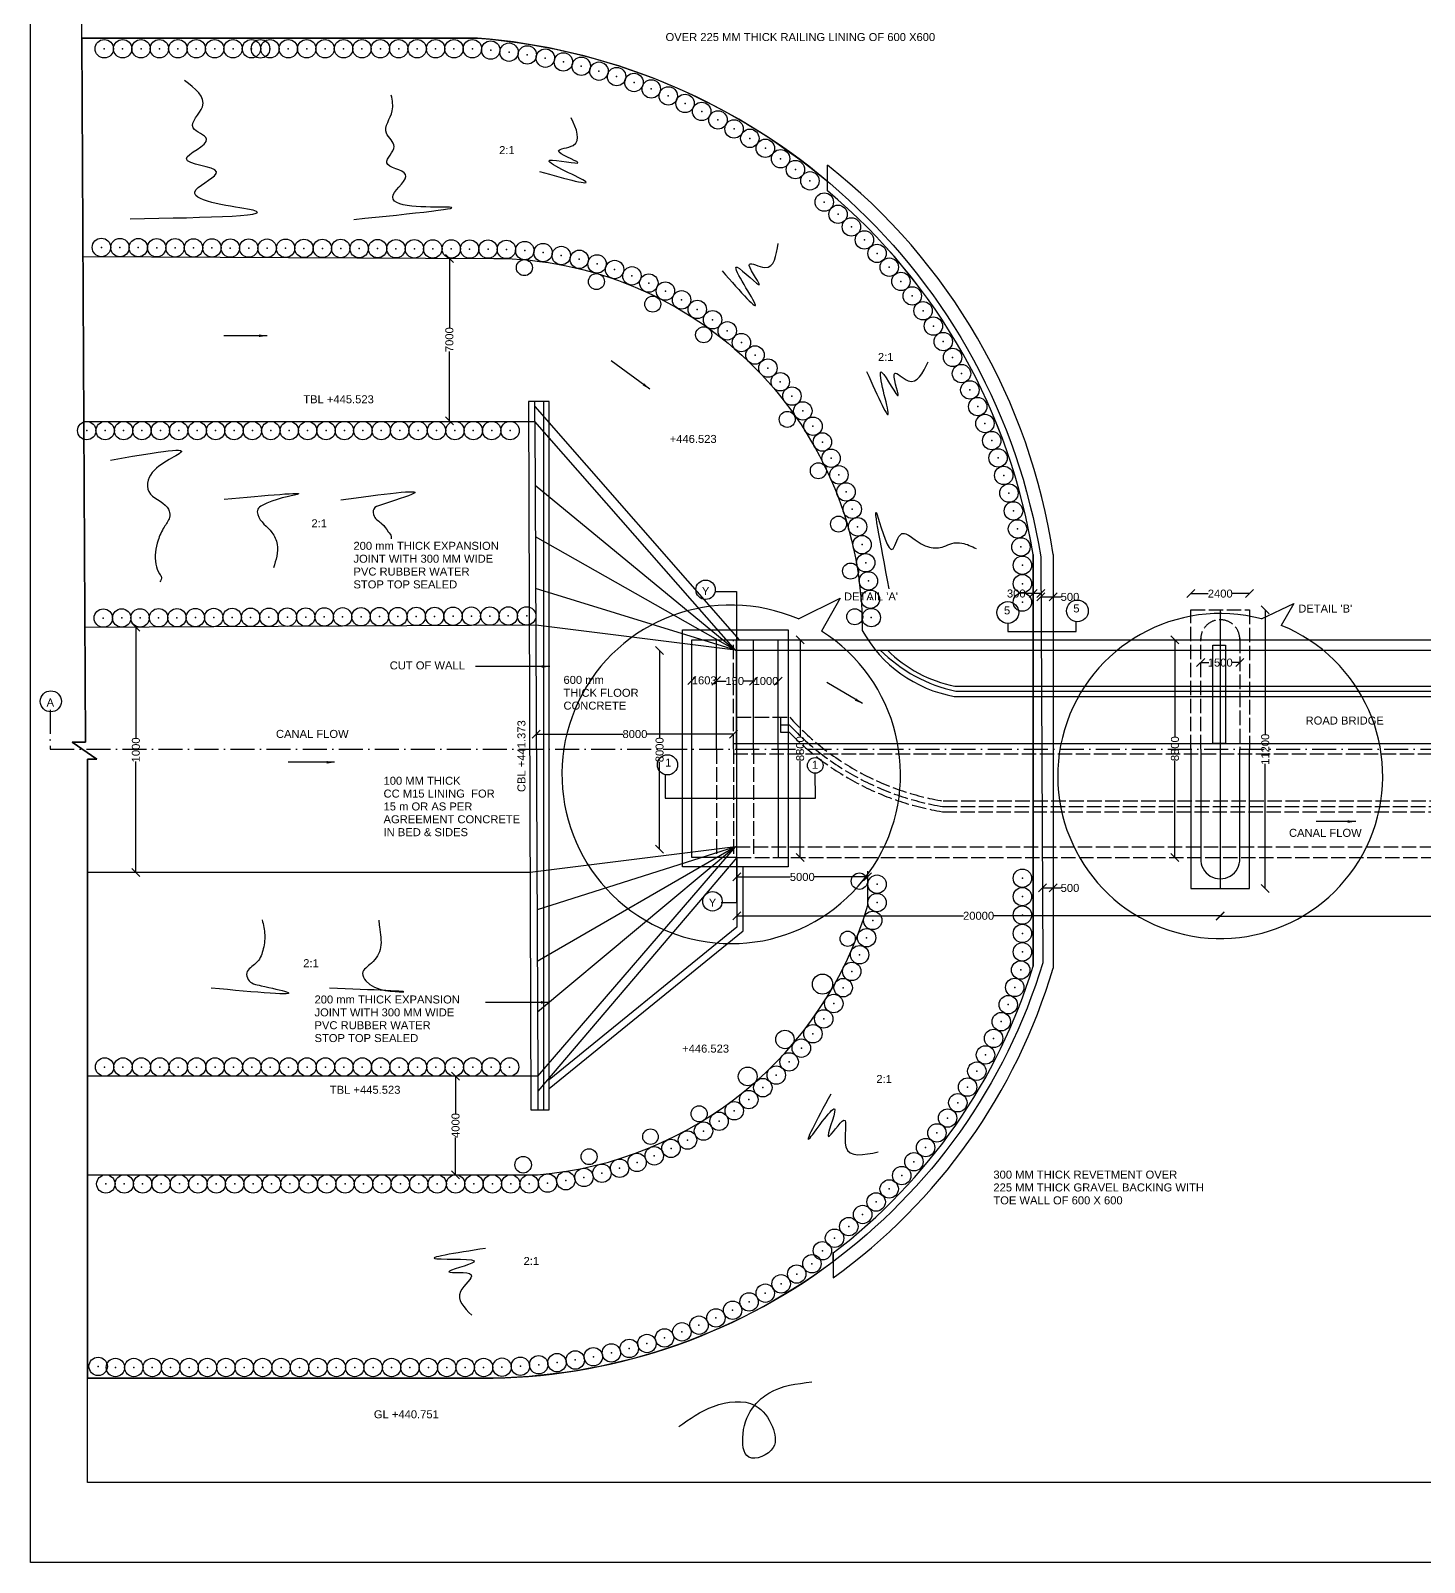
# Model space of a CAD drawing. Header units: millimetres. Extents: x 13075 to 24879, y 21418 to 27290.
# Drawn here: x 13075 to 16558, y 21418 to 25245 of the extents above; entities that cross this region are included whole.
import ezdxf

# ---------------------------------------------------------------- set-up
doc = ezdxf.new("R2010")
doc.units = ezdxf.units.MM
doc.header["$MEASUREMENT"] = 0
doc.header["$PDMODE"] = 32
doc.header["$PDSIZE"] = 46
doc.linetypes.add('ACAD_ISO02W100', pattern=[15, 12, -3])
doc.linetypes.add('ACAD_ISO10W100', pattern=[18, 12, -3, 0, -3])
doc.layers.add('DRAWING', color=7, linetype='Continuous')
doc.layers.add('TEXT', color=7, linetype='Continuous')
doc.styles.get("Standard").update_dxf_attribs({"font": 'arial.ttf', "height": 20})
doc.dimstyles.get("Standard").update_dxf_attribs({"dimtxt": 20, "dimasz": 20, "dimexe": 0.18, "dimexo": 0.0625, "dimgap": 0.09, "dimtad": 0, "dimdec": 0, "dimzin": 0, "dimdsep": 46, "dimtxsty": 'Standard', "dimblk": 'OBLIQUE', "dimcen": 0.09, "dimse1": 1, "dimse2": 1, "dimadec": 0, "dimazin": 0, "dimtfac": 1, "dimtdec": 0, "dimtofl": 0, "dimtmove": 0, "dimatfit": 3, "dimfxl": 1, "dimtolj": 1, "dimtzin": 0, "dimarcsym": 0})

# ---------------------------------------------------------------- blocks, each defined once
blk = doc.blocks.new('_Oblique')
at = {"color": 0, "linetype": 'ByBlock', "lineweight": -2}
blk.add_line((-0.5, -0.5), (0.5, 0.5), dxfattribs=at)
blk = doc.blocks.new('*D64')
at = {"layer": 'Defpoints', "color": 0, "transparency": 16777216}
for p in [(13334.8, 23754.8), (13334.8, 23141.4), (13337.6, 23141.4)]:
    blk.add_point(p, dxfattribs=at)
at = {"layer": 'TEXT', "color": 0, "lineweight": -2, "transparency": 16777216}
for p, q in [((13337.6, 23754.8), (13337.6, 23477.1)), ((13337.6, 23141.4), (13337.6, 23419.2))]:
    blk.add_line(p, q, dxfattribs=at)
at = {"layer": 'TEXT', "color": 0, "lineweight": -2, "transparency": 16777216, "xscale": 20, "yscale": 20, "zscale": 20}
for p, rotation in [((13337.6, 23754.8), 90), ((13337.6, 23141.4), 270)]:
    blk.add_blockref('_Oblique', p, dxfattribs=dict(at, rotation=rotation))
at = {"layer": 'TEXT', "color": 0, "transparency": 16777216, "insert": (13337.6, 23448.1), "char_height": 20, "attachment_point": 5, "rotation": 90}
blk.add_mtext('\\A1;1000', dxfattribs=at)
blk = doc.blocks.new('*D65')
at = {"layer": 'Defpoints', "color": 0, "transparency": 16777216}
for p in [(14338.3, 23487.6), (14831.2, 23487.6), (14831.2, 23487.6)]:
    blk.add_point(p, dxfattribs=at)
at = {"layer": 'TEXT', "color": 0, "lineweight": -2, "transparency": 16777216}
for p, q in [((14338.3, 23487.6), (14554.8, 23487.6)), ((14831.2, 23487.6), (14614.7, 23487.6))]:
    blk.add_line(p, q, dxfattribs=at)
at = {"layer": 'TEXT', "color": 0, "lineweight": -2, "transparency": 16777216, "xscale": 20, "yscale": 20, "zscale": 20, "rotation": 180}
blk.add_blockref('_Oblique', (14338.3, 23487.6), dxfattribs=at)
at = {"layer": 'TEXT', "color": 0, "lineweight": -2, "transparency": 16777216, "xscale": 20, "yscale": 20, "zscale": 20}
blk.add_blockref('_Oblique', (14831.2, 23487.6), dxfattribs=at)
at = {"layer": 'TEXT', "color": 0, "transparency": 16777216, "insert": (14584.7, 23487.6), "char_height": 20, "attachment_point": 5}
blk.add_mtext('\\A1;8000', dxfattribs=at)
blk = doc.blocks.new('*D66')
at = {"layer": 'Defpoints', "color": 0, "transparency": 16777216}
for p in [(14646.4, 23696.4), (14644.5, 23200.3), (14646.4, 23200.3)]:
    blk.add_point(p, dxfattribs=at)
at = {"layer": 'TEXT', "color": 0, "lineweight": -2, "transparency": 16777216}
for p, q in [((14646.4, 23696.4), (14646.4, 23478.3)), ((14646.4, 23200.3), (14646.4, 23418.4))]:
    blk.add_line(p, q, dxfattribs=at)
at = {"layer": 'TEXT', "color": 0, "lineweight": -2, "transparency": 16777216, "xscale": 20, "yscale": 20, "zscale": 20}
for p, rotation in [((14646.4, 23696.4), 90), ((14646.4, 23200.3), 270)]:
    blk.add_blockref('_Oblique', p, dxfattribs=dict(at, rotation=rotation))
at = {"layer": 'TEXT', "color": 0, "transparency": 16777216, "insert": (14646.4, 23448.4), "char_height": 20, "attachment_point": 5, "rotation": 90}
blk.add_mtext('\\A1;8000', dxfattribs=at)
blk = doc.blocks.new('*D67')
at = {"layer": 'Defpoints', "color": 0, "transparency": 16777216}
for p in [(14727.3, 23621.7), (14788.5, 23621.7), (14788.5, 23621.7)]:
    blk.add_point(p, dxfattribs=at)
at = {"layer": 'TEXT', "color": 0, "lineweight": -2, "transparency": 16777216}
for p, q in [((14727.3, 23621.7), (14728.9, 23621.7)), ((14788.5, 23621.7), (14786.9, 23621.7))]:
    blk.add_line(p, q, dxfattribs=at)
at = {"layer": 'TEXT', "color": 0, "lineweight": -2, "transparency": 16777216, "xscale": 20, "yscale": 20, "zscale": 20, "rotation": 180}
blk.add_blockref('_Oblique', (14727.3, 23621.7), dxfattribs=at)
at = {"layer": 'TEXT', "color": 0, "lineweight": -2, "transparency": 16777216, "xscale": 20, "yscale": 20, "zscale": 20}
blk.add_blockref('_Oblique', (14788.5, 23621.7), dxfattribs=at)
at = {"layer": 'TEXT', "color": 0, "transparency": 16777216, "insert": (14757.9, 23621.7), "char_height": 20, "attachment_point": 5}
blk.add_mtext('\\A1;1603', dxfattribs=at)
blk = doc.blocks.new('*D68')
at = {"layer": 'Defpoints', "color": 0, "transparency": 16777216}
for p in [(14786.8, 23620.1), (14881.4, 23620.1), (14881.4, 23620.1)]:
    blk.add_point(p, dxfattribs=at)
at = {"layer": 'TEXT', "color": 0, "lineweight": -2, "transparency": 16777216}
for p, q in [((14786.8, 23620.1), (14812.9, 23620.1)), ((14881.4, 23620.1), (14855.3, 23620.1))]:
    blk.add_line(p, q, dxfattribs=at)
at = {"layer": 'TEXT', "color": 0, "lineweight": -2, "transparency": 16777216, "xscale": 20, "yscale": 20, "zscale": 20, "rotation": 180}
blk.add_blockref('_Oblique', (14786.8, 23620.1), dxfattribs=at)
at = {"layer": 'TEXT', "color": 0, "lineweight": -2, "transparency": 16777216, "xscale": 20, "yscale": 20, "zscale": 20}
blk.add_blockref('_Oblique', (14881.4, 23620.1), dxfattribs=at)
at = {"layer": 'TEXT', "color": 0, "transparency": 16777216, "insert": (14834.1, 23620.1), "char_height": 20, "attachment_point": 5}
blk.add_mtext('\\A1;150', dxfattribs=at)
blk = doc.blocks.new('*D69')
at = {"layer": 'Defpoints', "color": 0, "transparency": 16777216}
for p in [(14881.4, 23620.1), (14943, 23620.1), (14943, 23620.1)]:
    blk.add_point(p, dxfattribs=at)
at = {"layer": 'TEXT', "color": 0, "lineweight": -2, "transparency": 16777216}
for p, q in [((14881.4, 23620.1), (14883.2, 23620.1)), ((14943, 23620.1), (14941.2, 23620.1))]:
    blk.add_line(p, q, dxfattribs=at)
at = {"layer": 'TEXT', "color": 0, "lineweight": -2, "transparency": 16777216, "xscale": 20, "yscale": 20, "zscale": 20, "rotation": 180}
blk.add_blockref('_Oblique', (14881.4, 23620.1), dxfattribs=at)
at = {"layer": 'TEXT', "color": 0, "lineweight": -2, "transparency": 16777216, "xscale": 20, "yscale": 20, "zscale": 20}
blk.add_blockref('_Oblique', (14943, 23620.1), dxfattribs=at)
at = {"layer": 'TEXT', "color": 0, "transparency": 16777216, "insert": (14912.2, 23620.1), "char_height": 20, "attachment_point": 5}
blk.add_mtext('\\A1;1000', dxfattribs=at)
blk = doc.blocks.new('*D70')
at = {"layer": 'Defpoints', "color": 0, "transparency": 16777216}
for p in [(14997.6, 23722.8), (14997.6, 23179.5), (14997.6, 23179.5)]:
    blk.add_point(p, dxfattribs=at)
at = {"layer": 'TEXT', "color": 0, "lineweight": -2, "transparency": 16777216}
for p, q in [((14997.6, 23722.8), (14997.6, 23481.1)), ((14997.6, 23179.5), (14997.6, 23421.2))]:
    blk.add_line(p, q, dxfattribs=at)
at = {"layer": 'TEXT', "color": 0, "lineweight": -2, "transparency": 16777216, "xscale": 20, "yscale": 20, "zscale": 20}
for p, rotation in [((14997.6, 23722.8), 90), ((14997.6, 23179.5), 270)]:
    blk.add_blockref('_Oblique', p, dxfattribs=dict(at, rotation=rotation))
at = {"layer": 'TEXT', "color": 0, "transparency": 16777216, "insert": (14997.6, 23451.1), "char_height": 20, "attachment_point": 5, "rotation": 90}
blk.add_mtext('\\A1;8800', dxfattribs=at)
blk = doc.blocks.new('*D71')
at = {"layer": 'Defpoints', "color": 0, "transparency": 16777216}
for p in [(15166.3, 23130.5), (15166.3, 23120.4), (14839.6, 23113.6)]:
    blk.add_point(p, dxfattribs=at)
at = {"layer": 'TEXT', "color": 0, "lineweight": -2, "transparency": 16777216}
for p, q in [((14839.6, 23130.5), (14973, 23130.5)), ((15166.3, 23130.5), (15032.8, 23130.5))]:
    blk.add_line(p, q, dxfattribs=at)
at = {"layer": 'TEXT', "color": 0, "lineweight": -2, "transparency": 16777216, "xscale": 20, "yscale": 20, "zscale": 20, "rotation": 180}
blk.add_blockref('_Oblique', (14839.6, 23130.5), dxfattribs=at)
at = {"layer": 'TEXT', "color": 0, "lineweight": -2, "transparency": 16777216, "xscale": 20, "yscale": 20, "zscale": 20}
blk.add_blockref('_Oblique', (15166.3, 23130.5), dxfattribs=at)
at = {"layer": 'TEXT', "color": 0, "transparency": 16777216, "insert": (15002.9, 23130.5), "char_height": 20, "attachment_point": 5}
blk.add_mtext('\\A1;5000', dxfattribs=at)
blk = doc.blocks.new('*D72')
at = {"layer": 'Defpoints', "color": 0, "transparency": 16777216}
for p in [(15599.3, 23830.2), (15629.7, 23830.2), (15629.7, 23830.2)]:
    blk.add_point(p, dxfattribs=at)
at = {"layer": 'TEXT', "color": 0, "lineweight": -2, "transparency": 16777216}
for p, q in [((15599.3, 23830.2), (15629.7, 23830.2)), ((15629.7, 23830.2), (15649.7, 23830.2))]:
    blk.add_line(p, q, dxfattribs=at)
at = {"layer": 'TEXT', "color": 0, "lineweight": -2, "transparency": 16777216, "xscale": 20, "yscale": 20, "zscale": 20, "rotation": 180}
blk.add_blockref('_Oblique', (15599.3, 23830.2), dxfattribs=at)
at = {"layer": 'TEXT', "color": 0, "lineweight": -2, "transparency": 16777216, "xscale": 20, "yscale": 20, "zscale": 20}
blk.add_blockref('_Oblique', (15629.7, 23830.2), dxfattribs=at)
at = {"layer": 'TEXT', "color": 0, "transparency": 16777216, "insert": (15671.9, 23830.2), "char_height": 20, "attachment_point": 5}
blk.add_mtext('\\A1;500', dxfattribs=at)
blk = doc.blocks.new('*D73')
at = {"layer": 'Defpoints', "color": 0, "transparency": 16777216}
for p in [(15579.8, 23830.2), (15599.3, 23838.7), (15599.3, 23830.2)]:
    blk.add_point(p, dxfattribs=at)
at = {"layer": 'TEXT', "color": 0, "lineweight": -2, "transparency": 16777216}
for p, q in [((15579.8, 23838.7), (15559.8, 23838.7)), ((15599.3, 23838.7), (15579.8, 23838.7))]:
    blk.add_line(p, q, dxfattribs=at)
at = {"layer": 'TEXT', "color": 0, "lineweight": -2, "transparency": 16777216, "xscale": 20, "yscale": 20, "zscale": 20, "rotation": 180}
blk.add_blockref('_Oblique', (15579.8, 23838.7), dxfattribs=at)
at = {"layer": 'TEXT', "color": 0, "lineweight": -2, "transparency": 16777216, "xscale": 20, "yscale": 20, "zscale": 20}
blk.add_blockref('_Oblique', (15599.3, 23838.7), dxfattribs=at)
at = {"layer": 'TEXT', "color": 0, "transparency": 16777216, "insert": (15537.7, 23838.7), "char_height": 20, "attachment_point": 5}
blk.add_mtext('\\A1;300', dxfattribs=at)
blk = doc.blocks.new('*D74')
at = {"layer": 'Defpoints', "color": 0, "transparency": 16777216}
for p in [(14136.7, 22632.7), (14136.5, 22386.4), (14136.7, 22386.4)]:
    blk.add_point(p, dxfattribs=at)
at = {"layer": 'TEXT', "color": 0, "lineweight": -2, "transparency": 16777216}
for p, q in [((14136.5, 22632.7), (14136.5, 22539.9)), ((14136.5, 22386.4), (14136.5, 22479.2))]:
    blk.add_line(p, q, dxfattribs=at)
at = {"layer": 'TEXT', "color": 0, "lineweight": -2, "transparency": 16777216, "xscale": 20, "yscale": 20, "zscale": 20}
for p, rotation in [((14136.5, 22632.7), 90), ((14136.5, 22386.4), 270)]:
    blk.add_blockref('_Oblique', p, dxfattribs=dict(at, rotation=rotation))
at = {"layer": 'TEXT', "color": 0, "transparency": 16777216, "insert": (14136.5, 22509.5), "char_height": 20, "attachment_point": 5, "rotation": 90}
blk.add_mtext('\\A1;4000', dxfattribs=at)
blk = doc.blocks.new('*D75')
at = {"layer": 'Defpoints', "color": 0, "transparency": 16777216}
for p in [(16047.4, 23101.4), (14839.6, 23029.3), (16047.4, 23033.5)]:
    blk.add_point(p, dxfattribs=at)
at = {"layer": 'TEXT', "color": 0, "lineweight": -2, "transparency": 16777216}
for p, q in [((14839.6, 23033.5), (15405.7, 23033.5)), ((16047.4, 23033.5), (15481.4, 23033.5))]:
    blk.add_line(p, q, dxfattribs=at)
at = {"layer": 'TEXT', "color": 0, "lineweight": -2, "transparency": 16777216, "xscale": 20, "yscale": 20, "zscale": 20, "rotation": 180}
blk.add_blockref('_Oblique', (14839.6, 23033.5), dxfattribs=at)
at = {"layer": 'TEXT', "color": 0, "lineweight": -2, "transparency": 16777216, "xscale": 20, "yscale": 20, "zscale": 20}
blk.add_blockref('_Oblique', (16047.4, 23033.5), dxfattribs=at)
at = {"layer": 'TEXT', "color": 0, "transparency": 16777216, "insert": (15443.5, 23033.5), "char_height": 20, "attachment_point": 5}
blk.add_mtext('\\A1;20000', dxfattribs=at)
blk = doc.blocks.new('*D76')
at = {"layer": 'Defpoints', "color": 0, "transparency": 16777216}
for p in [(15603.2, 23103), (15629.7, 23103), (15629.7, 23103)]:
    blk.add_point(p, dxfattribs=at)
at = {"layer": 'TEXT', "color": 0, "lineweight": -2, "transparency": 16777216}
for p, q in [((15603.2, 23103), (15629.7, 23103)), ((15629.7, 23103), (15649.7, 23103))]:
    blk.add_line(p, q, dxfattribs=at)
at = {"layer": 'TEXT', "color": 0, "lineweight": -2, "transparency": 16777216, "xscale": 20, "yscale": 20, "zscale": 20, "rotation": 180}
blk.add_blockref('_Oblique', (15603.2, 23103), dxfattribs=at)
at = {"layer": 'TEXT', "color": 0, "lineweight": -2, "transparency": 16777216, "xscale": 20, "yscale": 20, "zscale": 20}
blk.add_blockref('_Oblique', (15629.7, 23103), dxfattribs=at)
at = {"layer": 'TEXT', "color": 0, "transparency": 16777216, "insert": (15671.9, 23103), "char_height": 20, "attachment_point": 5}
blk.add_mtext('\\A1;500', dxfattribs=at)
blk = doc.blocks.new('*D77')
at = {"layer": 'Defpoints', "color": 0, "transparency": 16777216}
for p in [(17272.6, 23101.4), (16047.4, 23033.5), (17272.6, 23032.7)]:
    blk.add_point(p, dxfattribs=at)
at = {"layer": 'TEXT', "color": 0, "lineweight": -2, "transparency": 16777216}
for p, q in [((16047.4, 23032.7), (16622.2, 23032.7)), ((17272.6, 23032.7), (16697.9, 23032.7))]:
    blk.add_line(p, q, dxfattribs=at)
at = {"layer": 'TEXT', "color": 0, "lineweight": -2, "transparency": 16777216, "xscale": 20, "yscale": 20, "zscale": 20, "rotation": 180}
blk.add_blockref('_Oblique', (16047.4, 23032.7), dxfattribs=at)
at = {"layer": 'TEXT', "color": 0, "lineweight": -2, "transparency": 16777216, "xscale": 20, "yscale": 20, "zscale": 20}
blk.add_blockref('_Oblique', (17272.6, 23032.7), dxfattribs=at)
at = {"layer": 'TEXT', "color": 0, "transparency": 16777216, "insert": (16660, 23032.7), "char_height": 20, "attachment_point": 5}
blk.add_mtext('\\A1;20000', dxfattribs=at)
blk = doc.blocks.new('*D80')
at = {"layer": 'Defpoints', "color": 0, "transparency": 16777216}
for p in [(16120.9, 23838.5), (15974, 23797.9), (16120.9, 23797.9)]:
    blk.add_point(p, dxfattribs=at)
at = {"layer": 'TEXT', "color": 0, "lineweight": -2, "transparency": 16777216}
for p, q in [((15974, 23838.5), (16017.3, 23838.5)), ((16120.9, 23838.5), (16077.5, 23838.5))]:
    blk.add_line(p, q, dxfattribs=at)
at = {"layer": 'TEXT', "color": 0, "lineweight": -2, "transparency": 16777216, "xscale": 20, "yscale": 20, "zscale": 20, "rotation": 180}
blk.add_blockref('_Oblique', (15974, 23838.5), dxfattribs=at)
at = {"layer": 'TEXT', "color": 0, "lineweight": -2, "transparency": 16777216, "xscale": 20, "yscale": 20, "zscale": 20}
blk.add_blockref('_Oblique', (16120.9, 23838.5), dxfattribs=at)
at = {"layer": 'TEXT', "color": 0, "transparency": 16777216, "insert": (16047.4, 23838.5), "char_height": 20, "attachment_point": 5}
blk.add_mtext('\\A1;2400', dxfattribs=at)
blk = doc.blocks.new('*D81')
at = {"layer": 'Defpoints', "color": 0, "transparency": 16777216}
for p in [(15998.5, 23666.1), (16096.3, 23666.1), (16096.3, 23666.1)]:
    blk.add_point(p, dxfattribs=at)
at = {"layer": 'TEXT', "color": 0, "lineweight": -2, "transparency": 16777216}
for p, q in [((15998.5, 23666.1), (16018.5, 23666.1)), ((16096.3, 23666.1), (16076.4, 23666.1))]:
    blk.add_line(p, q, dxfattribs=at)
at = {"layer": 'TEXT', "color": 0, "lineweight": -2, "transparency": 16777216, "xscale": 20, "yscale": 20, "zscale": 20, "rotation": 180}
blk.add_blockref('_Oblique', (15998.5, 23666.1), dxfattribs=at)
at = {"layer": 'TEXT', "color": 0, "lineweight": -2, "transparency": 16777216, "xscale": 20, "yscale": 20, "zscale": 20}
blk.add_blockref('_Oblique', (16096.3, 23666.1), dxfattribs=at)
at = {"layer": 'TEXT', "color": 0, "transparency": 16777216, "insert": (16047.4, 23666.1), "char_height": 20, "attachment_point": 5}
blk.add_mtext('\\A1;1500', dxfattribs=at)
blk = doc.blocks.new('*D82')
at = {"layer": 'Defpoints', "color": 0, "transparency": 16777216}
for p in [(15974, 23722.8), (15934.3, 23179.5), (15974, 23179.5)]:
    blk.add_point(p, dxfattribs=at)
at = {"layer": 'TEXT', "color": 0, "lineweight": -2, "transparency": 16777216}
for p, q in [((15934.3, 23722.8), (15934.3, 23481.1)), ((15934.3, 23179.5), (15934.3, 23421.2))]:
    blk.add_line(p, q, dxfattribs=at)
at = {"layer": 'TEXT', "color": 0, "lineweight": -2, "transparency": 16777216, "xscale": 20, "yscale": 20, "zscale": 20}
for p, rotation in [((15934.3, 23722.8), 90), ((15934.3, 23179.5), 270)]:
    blk.add_blockref('_Oblique', p, dxfattribs=dict(at, rotation=rotation))
at = {"layer": 'TEXT', "color": 0, "transparency": 16777216, "insert": (15934.3, 23451.1), "char_height": 20, "attachment_point": 5, "rotation": 90}
blk.add_mtext('\\A1;8800', dxfattribs=at)
blk = doc.blocks.new('*D83')
at = {"layer": 'Defpoints', "color": 0, "transparency": 16777216}
for p in [(16120.9, 23797.9), (16120.9, 23101.4), (16159.9, 23101.4)]:
    blk.add_point(p, dxfattribs=at)
at = {"layer": 'TEXT', "color": 0, "lineweight": -2, "transparency": 16777216}
for p, q in [((16159.9, 23797.9), (16159.9, 23486.4)), ((16159.9, 23101.4), (16159.9, 23412.9))]:
    blk.add_line(p, q, dxfattribs=at)
at = {"layer": 'TEXT', "color": 0, "lineweight": -2, "transparency": 16777216, "xscale": 20, "yscale": 20, "zscale": 20}
for p, rotation in [((16159.9, 23797.9), 90), ((16159.9, 23101.4), 270)]:
    blk.add_blockref('_Oblique', p, dxfattribs=dict(at, rotation=rotation))
at = {"layer": 'TEXT', "color": 0, "transparency": 16777216, "insert": (16159.9, 23449.6), "char_height": 20, "attachment_point": 5, "rotation": 90}
blk.add_mtext('\\A1;11200', dxfattribs=at)
blk = doc.blocks.new('*D148')
at = {"layer": 'Defpoints', "color": 0}
for p in [(14107.7, 24675.9), (14104, 24270.4), (14121.1, 24270.4)]:
    blk.add_point(p, dxfattribs=at)
at = {"layer": 'TEXT', "color": 0, "lineweight": -2}
for p, q in [((14121.1, 24675.9), (14121.1, 24503)), ((14121.1, 24270.4), (14121.1, 24443.3))]:
    blk.add_line(p, q, dxfattribs=at)
at = {"layer": 'TEXT', "color": 0, "lineweight": -2, "xscale": 20, "yscale": 20, "zscale": 20}
for p, rotation in [((14121.1, 24675.9), 90), ((14121.1, 24270.4), 270)]:
    blk.add_blockref('_Oblique', p, dxfattribs=dict(at, rotation=rotation))
at = {"layer": 'TEXT', "color": 0, "insert": (14121.1, 24473.1), "char_height": 20, "attachment_point": 5, "rotation": 90}
blk.add_mtext('\\A1;7000', dxfattribs=at)

msp = doc.modelspace()

# ---------------------------------------------------------------- linework, layer by layer
at = {"layer": 'DRAWING'}
for p, q in [((15384, 23607.5), (17853, 23607.5)), ((15386.5, 23595), (17853, 23595))]:
    msp.add_line(p, q, dxfattribs=at)
for points in [[(13202.7, 25226.8), (13202.7, 26889.7), (14326.1, 26881.2)], [(15066.3, 24844.8), (15066.1, 24909.1)], [(14334.7, 24268.8), (14334.7, 24318.7)], [(14334.7, 24306), (14844.8, 23722.8), (17853, 23722.8)], [(14356, 24318.7), (14356, 22548.3)], [(13207.7, 24268.8), (14334.7, 24268.8), (14342.1, 22632.7), (13216.5, 22632.7)], [(14836.4, 23697.6), (14334.7, 24268.8)], [(14335.5, 24109.8), (14836.4, 23697.6)], [(14836.4, 23697.6), (14336, 23980.3)], [(15579.8, 23936), (15579.8, 22907.9)], [(15629.7, 23936.7), (15629.7, 22902.8)], [(14836.4, 23697.6), (14336.6, 23851.2)], [(16047.4, 23797.9), (16047.4, 23101.4)], [(14337, 23760.1), (13210.4, 23754.2)], [(14836.4, 23697.6), (14337, 23760.1)], [(14703.3, 23449.6), (14703.3, 23747.8), (14967.3, 23747.8), (14967.3, 23449.6)], [(14839.6, 23179.5), (14727.3, 23179.5), (14727.3, 23722.8), (14844.8, 23722.8)], [(14788.5, 23449.6), (14788.5, 23722.8)], [(14836.4, 23697.6), (17853, 23697.6)], [(14838.9, 23449.6), (14838.9, 23722.8)], [(14881.4, 23449.6), (14881.4, 23722.8)], [(14943, 23449.6), (14943, 23722.8)], [(15382.9, 23581.7), (15539.7, 23581.7)], [(15539.7, 23581.7), (17853, 23581.7)], [(14971.2, 23491.2), (14949.6, 23491.2), (14949.6, 23529.7)], [(14971.1, 23509.8), (14949.6, 23509.8)], [(14831.2, 23464.1), (17853, 23464.1)], [(14855.3, 23155.9), (14703.3, 23155.9), (14703.3, 23449.6)], [(14967.3, 23449.6), (14967.3, 23155.9), (14855.3, 23155.9)], [(14943, 23449.6), (14943, 23179.5)], [(15974, 23449.6), (15974, 23101.4), (16120.9, 23101.4), (16120.9, 23449.6)], [(15998.5, 23449.6), (15998.5, 23173.2)], [(16096.3, 23173.2), (16096.3, 23449.6)], [(14836.4, 23206), (14322.6, 23141.4), (13216.5, 23141.4)], [(14836.4, 23206), (14340.2, 23048.5)], [(14836.4, 23206), (14340.8, 22919.7)], [(14836.4, 23206), (14341.4, 22793)], [(14342.1, 22632.7), (14836.4, 23206)], [(14839.6, 23179.5), (14342.1, 22595.7)], [(14839.6, 23179.5), (14839.6, 23004.8), (14370.3, 22623.4)], [(14370.3, 22601.6), (14855.3, 22996.3), (14855.3, 23155.9)], [(14342.1, 22632.7), (14342.1, 22548.3)], [(15080.1, 22191.2), (15080.1, 22128.9)]]:
    msp.add_lwpolyline(points, dxfattribs=at)
for points in [[(13202.7, 25226.8), (14190.9, 25226.8, -0.345701), (15598.8, 23930.7), (15604.1, 22916.3, -0.330847), (14200.7, 21878), (13216.5, 21878), (13216.5, 23424.6), (13239.8, 23424.6), (13178, 23467.1), (13211.8, 23467.1), (13202.7, 25226.8)], [(13205.5, 24680.7), (14231.8, 24676.3, -0.414449), (15152.8, 23746.6, 0.225304), (15382.9, 23581.7, -0.874293)], [(13216.5, 22386.4), (14341.6, 22386.4, 0.310044), (15166.8, 23059.8), (15166.8, 23145.3)]]:
    msp.add_lwpolyline(points, format="xyb", dxfattribs=at)
msp.add_lwpolyline([(15066.3, 24844.8), (15066.2, 24868.4, 0.156362), (14190.9, 25226.8), (13202.7, 25226.8), (13211.8, 23467.1), (13178, 23467.1), (13239.8, 23424.6), (13216.5, 23424.6), (13216.5, 21878), (14200.7, 21878, 0.162422), (15080.1, 22169.4), (15080.1, 22191.2, 0.157211), (15579.8, 22907.9), (15579.8, 23936, 0.180175)], format="xyb", close=True, dxfattribs=at)
msp.add_lwpolyline([(14324.6, 22548.3), (14370.3, 22548.3), (14370.3, 24318.7), (14318.6, 24318.7)], close=True, dxfattribs=at)
at = {"layer": 'DRAWING', "linetype": 'ACAD_ISO02W100', "ltscale": 3}
for points in [[(15974, 23449.6), (15974, 23797.9), (16120.9, 23797.9), (16120.9, 23449.6)], [(14831.2, 23449.6), (14831.2, 23722.8)], [(15998.5, 23449.6), (15998.5, 23726.1)], [(16096.3, 23726.1), (16096.3, 23449.6)], [(14788.5, 23449.6), (14788.5, 23179.5)], [(14831.2, 23449.6), (14831.2, 23179.5)], [(14831.2, 23438.5), (17853, 23438.5)], [(14838.9, 23449.6), (14838.9, 23206)], [(14881.4, 23449.6), (14881.4, 23179.5)], [(14836.4, 23206), (17853, 23206)], [(14839.6, 23179.5), (17853, 23179.5)]]:
    msp.add_lwpolyline(points, dxfattribs=at)
at = {"layer": 'DRAWING', "linetype": 'ACAD_ISO10W100', "ltscale": 5}
msp.add_lwpolyline([(13123.7, 23548.1), (13123.7, 23449.6), (21381.8, 23449.6), (21381.8, 23569)], dxfattribs=at)
at = {"layer": 'DRAWING', "linetype": 'ACAD_ISO02W100', "ltscale": 3}
for points in [[(14838.9, 23529.7), (14971.5, 23529.7, 0.169843), (15355.2, 23320.4), (17853, 23320.4)], [(14971.1, 23509.8, 0.164805), (15354, 23306.6), (17853, 23306.6)], [(14971.2, 23491.2, 0.160099), (15353, 23293.7), (17853, 23293.7)]]:
    msp.add_lwpolyline(points, format="xyb", dxfattribs=at)
at = {"layer": 'DRAWING'}
msp.add_circle((13648.9, 25200), 23.2, dxfattribs=at)
for centre, radius, start, end in [((14121.4, 23712), 1525, 8.4734, 51.7194), ((14103, 23701.1), 1495.4, 9.0404, 49.8952), ((16047.4, 23174.9), 48.9, 178.0539, 1.9461), ((14218.4, 23324.5), 1423.7, 307.2462, 342.9837), ((14224, 23319.1), 1466.1, 305.7301, 343.503)]:
    msp.add_arc(centre, radius, start, end, dxfattribs=at)
at = {"layer": 'DRAWING', "linetype": 'ACAD_ISO02W100', "ltscale": 3}
msp.add_arc((16047.4, 23724.4), 48.9, 358.0539, 181.9461, dxfattribs=at)
at = {"layer": 'DRAWING'}
for points in [[(13323.1, 24775.2), (13616.4, 24799.6), (13488, 24848.1), (13539, 24892.6), (13463.7, 24925), (13514.2, 24974.5), (13480.8, 25002.4), (13503.8, 25055.1), (13459.2, 25120.8)], [(13882, 24773.7), (14111.9, 24804.4), (13980.8, 24835.1), (14011.5, 24886.1), (13964.6, 24915.2), (13983.2, 24955.7), (13963.8, 24988.8), (13978.4, 25044.9), (13975.9, 25083.7)], [(14346, 24893.1), (14459.1, 24869.9), (14372.2, 24921.3), (14442.4, 24915.8), (14393.8, 24944.8), (14430.2, 24958.7), (14425.3, 25027.2)], [(14802.6, 24645.1), (14884.5, 24563.7), (14840.1, 24654.3), (14895.7, 24611.2), (14871, 24662.1), (14909, 24653.8), (14942.5, 24713.8)], [(15163.6, 24393.6), (15217.7, 24291.6), (15202.1, 24391.4), (15242.5, 24333.7), (15233.9, 24389.6), (15267.8, 24370.5), (15317.5, 24417.9)], [(15074, 22588.1), (15022.3, 22478.9), (15084.4, 22549.1), (15068.5, 22482.1), (15106.9, 22522.8), (15111.9, 22455.8), (15192.7, 22443.7)], [(14211.6, 22202.5), (14089.3, 22176.4), (14182.4, 22168.4), (14119.7, 22143.6), (14175.6, 22136.7), (14148.9, 22094.6), (14176.8, 22035.6)]]:
    msp.add_spline(points, degree=3, dxfattribs=at)
for p in [(13258.5, 25200), (13304.5, 25200), (13350.5, 25200), (13396.5, 25200), (13442.5, 25200), (13488.5, 25200), (13534.5, 25200), (13580.5, 25200), (13626.5, 25200), (13672.5, 25200), (13718.5, 25200), (13764.5, 25200), (13810.5, 25200), (13856.5, 25200), (13902.5, 25200), (13948.5, 25200), (13994.5, 25200), (14040.5, 25200), (14086.5, 25200), (14132.5, 25200), (14178.5, 25200), (14224.4, 25196.8), (14270.1, 25191.5), (14315.6, 25184.7), (14360.8, 25176.6), (14405.9, 25167.1), (14450.6, 25156.3), (14494.9, 25144.1), (14538.9, 25130.6), (14582.4, 25115.8), (14625.5, 25099.6), (14668.1, 25082.2), (14710.1, 25063.5), (14751.5, 25043.5), (14792.3, 25022.3), (14832.5, 24999.8), (14871.9, 24976.2), (14910.6, 24951.3), (14948.6, 24925.3), (14985.8, 24898.2), (15022.1, 24870), (15057.8, 24816.9), (15092.3, 24786.4), (15125.8, 24754.9), (13251.6, 24703.5), (13297.6, 24703.3), (13343.6, 24703.1), (13389.6, 24702.9), (13435.6, 24702.7), (13481.6, 24702.5), (13527.6, 24702.3), (15158.3, 24722.4), (13573.6, 24702.1), (13619.6, 24701.9), (13665.6, 24701.7), (13711.6, 24701.5), (13757.6, 24701.3), (13803.6, 24701.1), (13849.6, 24701), (13895.6, 24700.8), (13941.6, 24700.6), (13987.6, 24700.4), (14033.6, 24700.2), (14079.6, 24700), (14125.6, 24699.8), (14171.6, 24699.6), (14217.6, 24699.4), (14263.6, 24698.6), (14309.5, 24695.8), (14355.2, 24690.7), (14400.7, 24683.4), (14445.7, 24673.9), (15189.8, 24688.8), (14490.2, 24662.3), (14534, 24648.5), (14577.2, 24632.6), (15220.2, 24654.3), (14619.5, 24614.6), (14660.9, 24594.6), (15249.5, 24618.8), (14701.3, 24572.6), (15277.7, 24582.5), (14740.6, 24548.7), (14778.7, 24522.8), (15304.7, 24545.3), (14815.5, 24495.2), (15330.5, 24507.2), (14850.8, 24465.8), (14884.8, 24434.8), (15355.2, 24468.4), (14917.1, 24402.1), (15378.6, 24428.8), (14947.9, 24367.9), (15400.8, 24388.5), (14977, 24332.2), (15421.7, 24347.5), (15004.3, 24295.2), (15441.3, 24305.9), (13214.8, 24245.8), (13260.8, 24245.8), (13306.8, 24245.8), (13352.8, 24245.8), (13398.8, 24245.8), (13444.8, 24245.8), (13490.8, 24245.8), (13536.8, 24245.8), (13582.8, 24245.8), (13628.8, 24245.8), (13674.8, 24245.8), (13720.8, 24245.8), (13766.8, 24245.8), (13812.8, 24245.8), (13858.8, 24245.9), (13904.8, 24245.9), (13950.8, 24245.9), (13996.8, 24245.9), (14042.8, 24245.9), (14088.8, 24245.9), (14134.8, 24245.9), (14180.8, 24245.9), (14226.8, 24245.9), (14272.8, 24245.9), (15029.7, 24256.9), (15459.5, 24263.7), (15053.3, 24217.4), (15476.5, 24220.9), (15074.9, 24176.8), (15492.1, 24177.6), (15094.6, 24135.3), (15506.3, 24133.9), (15112.2, 24092.8), (15519.2, 24089.7), (15127.7, 24049.5), (15530.7, 24045.2), (15141.1, 24005.5), (15540.8, 24000.3), (15152.3, 23960.9), (15549.4, 23955.2), (15161.4, 23915.8), (15553, 23909.4), (15168.3, 23870.3), (15553, 23863.4), (15173, 23824.5), (15553, 23817.4), (13256.2, 23777.4), (13302.2, 23777.7), (13348.2, 23777.9), (13394.2, 23778.2), (13440.2, 23778.4), (13486.2, 23778.6), (13532.2, 23778.9), (13578.2, 23779.1), (13624.2, 23779.3), (13670.2, 23779.6), (13716.2, 23779.8), (13762.2, 23780.1), (13808.2, 23780.3), (13854.2, 23780.5), (13900.2, 23780.8), (13946.2, 23781), (13992.2, 23781.3), (14038.2, 23781.5), (14084.2, 23781.7), (14130.2, 23782), (14176.2, 23782.2), (14222.2, 23782.5), (14268.2, 23782.7), (14314.2, 23782.9), (15175.4, 23778.6), (15189.8, 23112.5), (15553, 23127.4), (15189.8, 23066.5), (15553, 23081.4), (15179.1, 23022.1), (15553, 23035.4), (15553, 22989.4), (15163.7, 22978.8), (15553, 22943.4), (15146.1, 22936.2), (15126.6, 22894.6), (15548.7, 22898.1), (15105.1, 22853.9), (15533.9, 22854.6), (15081.7, 22814.3), (15517.7, 22811.5), (15056.5, 22775.9), (15500.1, 22769), (15029.4, 22738.7), (15481.1, 22727.1), (15000.6, 22702.8), (15460.8, 22685.9), (13259.4, 22655.7), (13305.4, 22655.7), (13351.4, 22655.7), (13397.4, 22655.7), (13443.4, 22655.7), (13489.4, 22655.7), (13535.4, 22655.7), (13581.4, 22655.7), (13627.4, 22655.7), (13673.4, 22655.7), (13719.4, 22655.7), (13765.4, 22655.7), (13811.4, 22655.7), (13857.4, 22655.7), (13903.4, 22655.7), (13949.4, 22655.7), (13995.4, 22655.7), (14041.4, 22655.7), (14087.4, 22655.7), (14133.4, 22655.7), (14179.4, 22655.7), (14225.4, 22655.7), (14271.4, 22655.7), (14970.1, 22668.4), (15439.1, 22645.3), (14904.4, 22604.1), (14938, 22635.4), (15416, 22605.5), (14869.3, 22574.3), (15391.7, 22566.4), (14832.9, 22546.3), (15366.1, 22528.2), (14756.1, 22495.6), (14795.1, 22520), (15339.3, 22490.9), (14674.9, 22452.4), (14716.1, 22473), (15311.2, 22454.4), (14590, 22417.2), (14632.9, 22433.8), (15282, 22418.9), (14412, 22371.7), (14457.3, 22379.9), (14502.1, 22390.2), (14546.4, 22402.6), (15251.6, 22384.4), (13262.5, 22363.4), (13308.5, 22363.4), (13354.5, 22363.4), (13400.5, 22363.4), (13446.5, 22363.4), (13492.5, 22363.4), (13538.5, 22363.4), (13584.5, 22363.4), (13630.5, 22363.4), (13676.5, 22363.4), (13722.5, 22363.4), (13768.5, 22363.4), (13814.5, 22363.4), (13860.5, 22363.4), (13906.5, 22363.4), (13952.5, 22363.4), (13998.5, 22363.4), (14044.5, 22363.4), (14090.5, 22363.4), (14136.5, 22363.4), (14182.5, 22363.4), (14228.5, 22363.4), (14274.5, 22363.4), (14320.5, 22363.4), (14366.4, 22365.7), (15220.1, 22350.9), (15187.5, 22318.4), (15119.2, 22256.8), (15153.8, 22287.1), (15083.5, 22227.8), (15053.3, 22196.6), (14989, 22138.4), (15027.1, 22164.1), (14950.1, 22113.8), (14870, 22068.6), (14910.4, 22090.6), (14787.2, 22028.6), (14828.9, 22047.9), (14702, 21993.9), (14744.8, 22010.6), (14570.4, 21952.4), (14614.7, 21964.8), (14658.6, 21978.7), (14344.3, 21911.7), (14390, 21916.9), (14435.5, 21923.6), (14480.8, 21931.8), (14525.8, 21941.3), (13243.3, 21907.6), (13286.5, 21904.8), (13332.5, 21904.8), (13378.5, 21904.8), (13424.5, 21904.8), (13470.5, 21904.8), (13516.5, 21904.8), (13562.5, 21904.8), (13608.5, 21904.8), (13654.5, 21904.8), (13700.5, 21904.8), (13746.5, 21904.8), (13792.5, 21904.8), (13838.5, 21904.8), (13884.5, 21904.8), (13930.5, 21904.8), (13976.5, 21904.8), (14022.5, 21904.8), (14068.5, 21904.8), (14114.5, 21904.8), (14160.5, 21904.8), (14206.5, 21904.8), (14252.5, 21905.6), (14298.5, 21907.9)]:
    msp.add_point(p, dxfattribs=at)
at = {"layer": 'TEXT'}
for points in [[(24813.4, 21417.9), (13074.6, 21417.9), (13074.6, 27290), (24813.4, 27290)], [(16029.3, 23709.8), (16060.2, 23709.8), (16060.2, 23464.1), (16029.3, 23464.1)]]:
    msp.add_lwpolyline(points, close=True, dxfattribs=at)
for points in [[(14787.7, 23844.2), (14838.8, 23844.2), (14838.8, 23065.5), (14800.6, 23065.5)], [(14993.2, 23775.4), (15097.4, 23827.1), (15051.2, 23744.8)], [(16150.9, 23775.4), (16231.4, 23813.8), (16199.8, 23759.1)], [(15516.6, 23764.8), (15516.6, 23743.8), (15687.4, 23743.8), (15687.4, 23769.5)], [(14660.2, 23386.4), (14660.2, 23327.2), (15035.9, 23327.2), (15035.3, 23389.8)], [(21265.9, 21878.5), (21265.9, 21617.5), (19764, 21617.5), (19764, 21566), (19625.8, 21694.7), (19625.8, 21617.5), (18856.3, 21617.5), (13216.5, 21617.5), (13216.5, 21878)]]:
    msp.add_lwpolyline(points, dxfattribs=at)
for centre, radius in [((14308.4, 24653.1), 20), ((14488.6, 24618.2), 20), ((14629.2, 24561.9), 20), ((14756.5, 24485.4), 20), ((14965.3, 24274), 20), ((15043.1, 24145.6), 20), ((15093.5, 24012.4), 20), ((15123.5, 23895), 20), ((14761.3, 23848.2), 24.3), ((15516.6, 23791.4), 27.2), ((15690.4, 23795.3), 27.2), ((15134.1, 23780.7), 20), ((13125.1, 23569.4), 26.3), ((14666, 23410.8), 25.2), ((15035.3, 23409.3), 19.5), ((15145.7, 23120), 20.5), ((14778.5, 23069.8), 24.3), ((15116.4, 22976.1), 19), ((15053.4, 22862.8), 25.2), ((14959.6, 22724.5), 23), ((14866.5, 22632.1), 23.5), ((14745.2, 22538.7), 20.1), ((14623.5, 22481.6), 19.3), ((14305.3, 22411.4), 20.7), ((14470.1, 22431.6), 19.9)]:
    msp.add_circle(centre, radius, dxfattribs=at)
for centre, radius, start, end in [((14825.4, 23387), 423, 66.6313, 57.7526), ((16047.4, 23382.7), 406.1, 75.2371, 67.9658), ((15466.2, 23966.2), 379.7, 225.0178, 257.8832), ((15445.5, 23924.2), 322.6, 224.6075, 259.0263)]:
    msp.add_arc(centre, radius, start, end, dxfattribs=at)
for points in [[(13274.5, 24172.3), (13448.6, 24190.1), (13368.3, 24122.2), (13369.8, 24093.4), (13415.8, 24054.3), (13420.8, 24044.9), (13421.4, 24029), (13408.4, 24004.8), (13393.1, 23971.8), (13387.5, 23912.2), (13396.9, 23887.6), (13401.3, 23879.7), (13397.5, 23867.9)], [(13558.4, 24074.3), (13740.4, 24086.5), (13653.1, 24059.1), (13642, 24049.4), (13642.3, 24036.2), (13677.7, 23991.7), (13690.6, 23961.7), (13681.3, 23902.9)], [(13849.9, 24073.2), (14031.6, 24088.4), (13948.7, 24059.9), (13932.1, 24050), (13932.8, 24032.1), (13952.5, 24013.2), (13968.4, 23993.2), (13975.6, 23981.1), (13975.6, 23975.5)], [(15220.4, 23850.2), (15192.7, 24027.5), (15229.9, 23950.5), (15251.9, 23988.4), (15279.3, 23977.1), (15321, 23954.7), (15356.6, 23956.1), (15376.6, 23964), (15401.8, 23964.8), (15437.4, 23951)], [(13653.1, 23023.4), (13659.6, 22985.6), (13654.7, 22946.4), (13637.7, 22914.8), (13614.7, 22890.8), (13618.1, 22874.5), (13650.9, 22858.7), (13714.1, 22843.3), (13525.9, 22852.8)], [(13944.5, 23022.5), (13946.5, 23005.7), (13949, 22954.4), (13926.2, 22915.1), (13904, 22889.7), (13912.2, 22871), (14002.5, 22843.6), (13821.6, 22853)], [(14694.2, 21757.1), (14781.2, 21807.7), (14885.4, 21809.6), (14928.4, 21756.7), (14930.3, 21705.1), (14869.6, 21680.7), (14854.8, 21739), (14884, 21810.3), (14919.4, 21840.9), (15026.9, 21868.6)]]:
    msp.add_spline(points, degree=3, dxfattribs=at)

# ---------------------------------------------------------------- texts
for s, p in [('OVER 225 MM THICK RAILING LINING OF 600 X600', (14661.2, 25219.3)), ('2:1', (14245.3, 24936.8)), ('2:1', (15192, 24419.9)), ('TBL +445.523', (13755.9, 24314.2)), ('+446.523', (14671.6, 24215.1)), ('2:1', (13776.3, 24004.3)), ('200 mm THICK EXPANSION ', (13881.3, 23948)), ('JOINT WITH 300 MM WIDE ', (13881.3, 23915.8)), ('PVC RUBBER WATER ', (13881.3, 23883.7)), ('STOP TOP SEALED ', (13881.3, 23851.6)), ('Y', (14752.1, 23835)), ("DETAIL 'A'", (15107.2, 23821.4)), ('5', (15507, 23786.7)), ('5', (15680.2, 23791.6)), ("DETAIL 'B'", (16242.4, 23791.2)), ('CUT OF WALL', (13972, 23649.2)), ('600 mm ', (14406.2, 23613)), ('THICK FLOOR', (14406.2, 23580.8)), ('A', (13114.5, 23556.5)), ('CONCRETE ', (14406.2, 23548.7)), ('ROAD BRIDGE ', (16260.7, 23511.4)), ('CANAL FLOW ', (13687.7, 23478)), ('1', (14660.2, 23406.2)), ('1', (15027, 23400.8)), ('CC M15 LINING  FOR ', (13956.5, 23328.9)), ('100 MM THICK ', (13956.5, 23361)), ('15 m OR AS PER ', (13956.5, 23296.8)), ('AGREEMENT CONCRETE ', (13956.5, 23264.7)), ('IN BED & SIDES   ', (13956.5, 23232.5)), ('CANAL FLOW ', (16219.3, 23230.8)), ('Y', (14769.3, 23056.6)), ('2:1', (13755.8, 22905.1)), ('200 mm THICK EXPANSION ', (13784, 22814.4)), ('JOINT WITH 300 MM WIDE ', (13784, 22782.2)), ('STOP TOP SEALED ', (13784, 22718)), ('PVC RUBBER WATER ', (13784, 22750.1)), ('+446.523', (14702.7, 22691.7)), ('2:1', (15188, 22615.7)), ('TBL +445.523', (13822.4, 22588.8)), ('300 MM THICK REVETMENT OVER ', (15480.5, 22376.8)), ('225 MM THICK GRAVEL BACKING WITH ', (15480.5, 22344.7)), ('TOE WALL OF 600 X 600 ', (15480.5, 22312.5)), ('2:1', (14306.4, 22161)), ('GL +440.751 ', (13932.3, 21777.9))]:
    msp.add_text(s, height=20, dxfattribs=at).set_placement(p)
msp.add_text('CBL +441.373', height=20, rotation=90, dxfattribs=at).set_placement((14311.1, 23342.7))

# ---------------------------------------------------------------- dimensions: what is measured, and where the dimension line sits
for base, p1, p2, text, picture, middle in [((14121.1, 24270.4), (14107.7, 24675.9), (14104, 24270.4), '7000', '*D148', (14121.1, 24473.1)), ((16159.9, 23101.4), (16120.9, 23797.9), (16120.9, 23101.4), '11200', '*D83', (16159.9, 23449.6)), ((13337.6, 23141.4), (13334.8, 23754.8), (13334.8, 23141.4), '1000', '*D64', (13337.6, 23448.1)), ((14997.6, 23179.5), (14997.6, 23722.8), (14997.6, 23179.5), '8800', '*D70', (14997.6, 23451.1)), ((15934.3, 23179.5), (15974, 23722.8), (15974, 23179.5), '8800', '*D82', (15934.3, 23451.1)), ((14646.4, 23200.3), (14646.4, 23696.4), (14644.5, 23200.3), '8000', '*D66', (14646.4, 23448.4)), ((14136.5, 22386.4), (14136.7, 22632.7), (14136.7, 22386.4), '4000', '*D74', (14136.5, 22509.5))]:
    dim = msp.add_linear_dim(base=base, p1=p1, p2=p2, angle=90, text=text, dimstyle='Standard', dxfattribs=at)
    dim.commit()
    dim.dimension.update_dxf_attribs({"geometry": picture, "text_midpoint": middle})
dim = msp.add_linear_dim(base=(15599.3, 23838.7), p1=(15579.8, 23830.2), p2=(15599.3, 23830.2), text='300', dimstyle='Standard', dxfattribs=at)
dim.commit()
dim.dimension.update_dxf_attribs({"geometry": '*D73', "text_midpoint": (15537.7, 23838.7), "dimtype": 160})
for base, p1, p2, text, picture, middle in [((16120.9, 23838.5), (15974, 23797.9), (16120.9, 23797.9), '2400', '*D80', (16047.4, 23838.5)), ((15629.7, 23830.2), (15599.3, 23830.2), (15629.7, 23830.2), '500', '*D72', (15671.9, 23830.2)), ((16096.3, 23666.1), (15998.5, 23666.1), (16096.3, 23666.1), '1500', '*D81', (16047.4, 23666.1)), ((14788.5, 23621.7), (14727.3, 23621.7), (14788.5, 23621.7), '1603', '*D67', (14757.9, 23621.7)), ((14881.4, 23620.1), (14786.8, 23620.1), (14881.4, 23620.1), '150', '*D68', (14834.1, 23620.1)), ((14943, 23620.1), (14881.4, 23620.1), (14943, 23620.1), '1000', '*D69', (14912.2, 23620.1)), ((14831.2, 23487.6), (14338.3, 23487.6), (14831.2, 23487.6), '8000', '*D65', (14584.7, 23487.6)), ((15166.3, 23130.5), (14839.6, 23113.6), (15166.3, 23120.4), '5000', '*D71', (15002.9, 23130.5)), ((16047.4, 23033.5), (14839.6, 23029.3), (16047.4, 23101.4), '20000', '*D75', (15443.5, 23033.5)), ((15629.7, 23103), (15603.2, 23103), (15629.7, 23103), '500', '*D76', (15671.9, 23103)), ((17272.6, 23032.7), (16047.4, 23033.5), (17272.6, 23101.4), '20000', '*D77', (16660, 23032.7))]:
    dim = msp.add_linear_dim(base=base, p1=p1, p2=p2, text=text, dimstyle='Standard', dxfattribs=at)
    dim.commit()
    dim.dimension.update_dxf_attribs({"geometry": picture, "text_midpoint": middle})

# ---------------------------------------------------------------- leaders
for points in [[(13665.3, 24482.9), (13557.1, 24482.9)], [(14621.9, 24349.8), (14525.3, 24420.6)], [(14371.7, 23656.4), (14186.1, 23656.4)], [(15153.1, 23563.8), (15064.3, 23616.8)], [(13834.3, 23417.1), (13717.9, 23417.1)], [(16386.2, 23269), (16287.3, 23269)], [(14370.3, 22817.1), (14211, 22817.1)]]:
    msp.add_leader(points, dimstyle='Standard', override={"dimgap": 0.09, "dimtad": 0}, dxfattribs=at)

doc.saveas('drawing.dxf')
